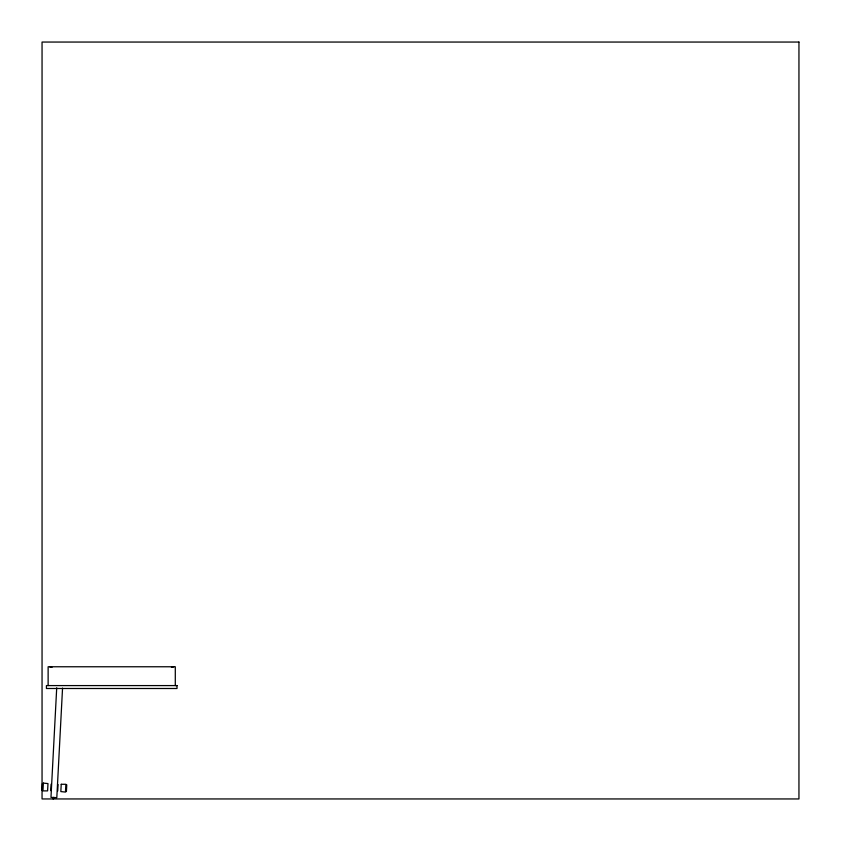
<?xml version="1.0" encoding="UTF-8"?>
<svg xmlns="http://www.w3.org/2000/svg" width="841" height="841" viewBox="0 0 841 841"><rect width="100%" height="100%" fill="white"/><g stroke="black" fill="none" stroke-linecap="round" stroke-linejoin="round"><path stroke-width="1.26" d="M42.05 790.351L42.407 783.549M50.765 790.656L51.101 784.159M56.715 687.801L50.975 797.363L56.81 797.667L62.549 688.106M57.714 791.013L58.05 784.516M66.407 791.623L66.765 784.821M171.427 667.365L173.835 666.766M49.587 666.766L51.995 667.365M175.296 685.583L175.296 666.766L48.126 666.766L48.126 685.583M43.364 783.097L42.954 790.897L47.59 790.887L47.979 783.591L43.364 783.097M53.162 797.489L53.088 798.95A5.12 5.12 0 0 0 54.623 797.573L53.162 797.489M61.225 784.285L60.836 791.581L65.461 792.075L65.871 784.275L61.225 784.285M798.95 42.05L42.05 42.05L42.05 798.95L798.95 798.95L798.95 42.05M177.009 685.583L46.423 685.583L46.423 688.495L177.009 688.495L177.009 685.583"/></g></svg>
